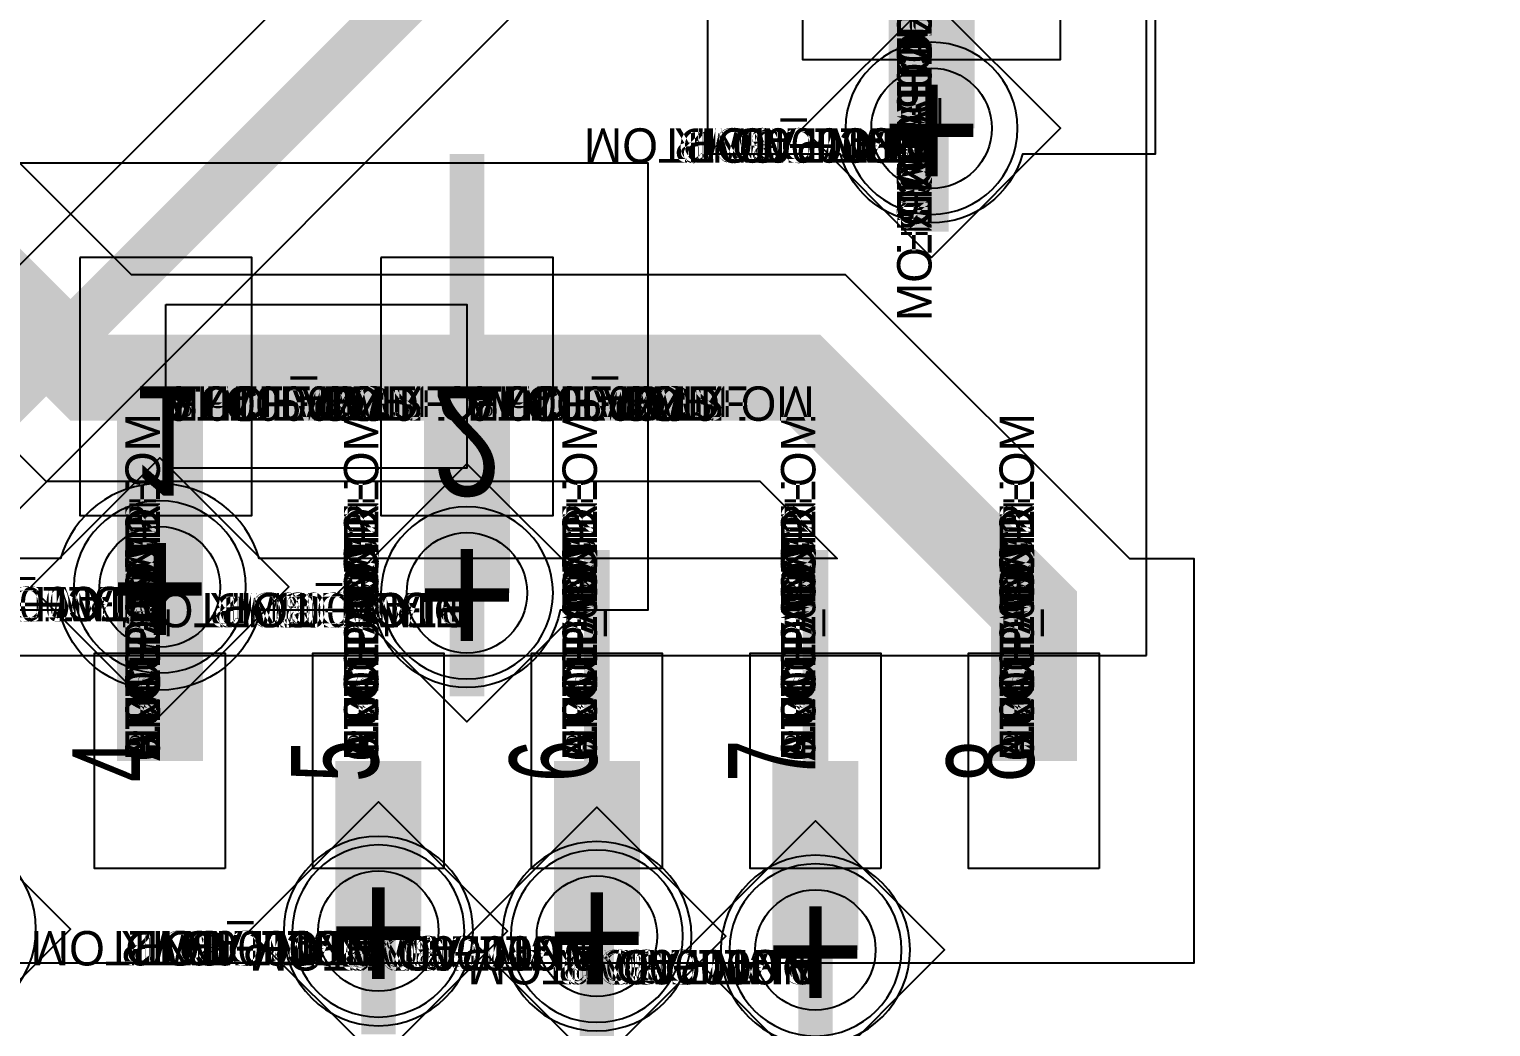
# Model space of a CAD drawing. Extents: x 0 to 323, y 0 to 320.
# Drawn here: x 85.67 to 94.16, y 160.38 to 166.18 of the extents above; entities that cross this region are included whole.
import ezdxf
from ezdxf.enums import TextEntityAlignment as Align

# ---------------------------------------------------------------- set-up
doc = ezdxf.new("R2010")
doc.units = 0
doc.header["$MEASUREMENT"] = 0
doc.layers.get('0').update_dxf_attribs({"linetype": 'CONTINUOUS'})
for name, color, linetype in [('CDN_FIGURES', 7, 'CONTINUOUS'), ('ETCH_BOTTOM', 7, 'CONTINUOUS'), ('ETCH_GND', 3, 'CONTINUOUS'), ('ETCH_INT1', 4, 'CONTINUOUS'), ('ETCH_INT2', 5, 'CONTINUOUS'), ('ETCH_PWR', 6, 'CONTINUOUS'), ('ETCH_TOP', 2, 'CONTINUOUS'), ('MANUFACTURING_NCLEGEND-1-6', 8, 'CONTINUOUS'), ('PACKAGE_GEOMETRY_ASSEMBLY_TOP', 11, 'CONTINUOUS'), ('PACKAGE_GEOMETRY_PIN_NUMBER', 9, 'CONTINUOUS')]:
    doc.layers.add(name, color=color, linetype=linetype)

# ---------------------------------------------------------------- blocks, each defined once
blk = doc.blocks.new('PAD_INFO')
for tag in ['SHAPE_TYPE', 'PAD_HEIGHT', 'PAD_LAYER', 'PAD_TYPE', 'PAD_WIDTH']:
    blk.add_attdef(tag, (0, 0), '', height=0.2)
at = {"flags": 2}
blk.add_attdef('CDN_TYPE', (0, 0), '', height=0.2, dxfattribs=at)
blk = doc.blocks.new('DRILL_INFO')
at = {"flags": 2}
blk.add_attdef('CDN_TYPE', (0, 0), '', height=0.2, dxfattribs=at)
for tag in ['FSHAPE', 'FCHAR', 'DRILL_HEIGHT', 'DIAMETER', 'PLATED', 'DRILL_WIDTH']:
    blk.add_attdef(tag, (0, 0), '', height=0.2)
blk = doc.blocks.new('VIA0700X0300')
at = {"layer": 'ETCH_BOTTOM'}
blk.add_circle((0, 0), 0.35, dxfattribs=at)
at = {"layer": 'ETCH_GND'}
blk.add_circle((0, 0), 0.35, dxfattribs=at)
at = {"layer": 'ETCH_INT1'}
blk.add_circle((0, 0), 0.35, dxfattribs=at)
at = {"layer": 'ETCH_INT2'}
blk.add_circle((0, 0), 0.35, dxfattribs=at)
at = {"layer": 'ETCH_PWR'}
blk.add_circle((0, 0), 0.35, dxfattribs=at)
at = {"layer": 'ETCH_TOP'}
blk.add_circle((0, 0), 0.35, dxfattribs=at)
ref = blk.add_blockref('PAD_INFO', (0, 0))
ref.add_attrib('PAD_LAYER', 'ETCH_TOP', (0, 0), dxfattribs={"height": 0.2})
ref.add_attrib('SHAPE_TYPE', 'NULL', (0, 0), dxfattribs={"height": 0.2})
ref.add_attrib('PAD_TYPE', 'ANTIPAD', (0, 0), dxfattribs={"height": 0.2})
ref.add_attrib('PAD_WIDTH', '0.000000', (0, 0), dxfattribs={"height": 0.2})
ref.add_attrib('PAD_HEIGHT', '0.000000', (0, 0), dxfattribs={"height": 0.2})
ref = blk.add_blockref('PAD_INFO', (0, 0))
ref.add_attrib('PAD_LAYER', 'ETCH_GND', (0, 0), dxfattribs={"height": 0.2})
ref.add_attrib('SHAPE_TYPE', 'NULL', (0, 0), dxfattribs={"height": 0.2})
ref.add_attrib('PAD_TYPE', 'ANTIPAD', (0, 0), dxfattribs={"height": 0.2})
ref.add_attrib('PAD_WIDTH', '0.000000', (0, 0), dxfattribs={"height": 0.2})
ref.add_attrib('PAD_HEIGHT', '0.000000', (0, 0), dxfattribs={"height": 0.2})
ref = blk.add_blockref('PAD_INFO', (0, 0))
ref.add_attrib('PAD_LAYER', 'ETCH_INT1', (0, 0), dxfattribs={"height": 0.2})
ref.add_attrib('SHAPE_TYPE', 'NULL', (0, 0), dxfattribs={"height": 0.2})
ref.add_attrib('PAD_TYPE', 'ANTIPAD', (0, 0), dxfattribs={"height": 0.2})
ref.add_attrib('PAD_WIDTH', '0.000000', (0, 0), dxfattribs={"height": 0.2})
ref.add_attrib('PAD_HEIGHT', '0.000000', (0, 0), dxfattribs={"height": 0.2})
ref = blk.add_blockref('PAD_INFO', (0, 0))
ref.add_attrib('PAD_LAYER', 'ETCH_INT2', (0, 0), dxfattribs={"height": 0.2})
ref.add_attrib('SHAPE_TYPE', 'NULL', (0, 0), dxfattribs={"height": 0.2})
ref.add_attrib('PAD_TYPE', 'ANTIPAD', (0, 0), dxfattribs={"height": 0.2})
ref.add_attrib('PAD_WIDTH', '0.000000', (0, 0), dxfattribs={"height": 0.2})
ref.add_attrib('PAD_HEIGHT', '0.000000', (0, 0), dxfattribs={"height": 0.2})
ref = blk.add_blockref('PAD_INFO', (0, 0))
ref.add_attrib('PAD_LAYER', 'ETCH_PWR', (0, 0), dxfattribs={"height": 0.2})
ref.add_attrib('SHAPE_TYPE', 'NULL', (0, 0), dxfattribs={"height": 0.2})
ref.add_attrib('PAD_TYPE', 'ANTIPAD', (0, 0), dxfattribs={"height": 0.2})
ref.add_attrib('PAD_WIDTH', '0.000000', (0, 0), dxfattribs={"height": 0.2})
ref.add_attrib('PAD_HEIGHT', '0.000000', (0, 0), dxfattribs={"height": 0.2})
ref = blk.add_blockref('PAD_INFO', (0, 0))
ref.add_attrib('PAD_LAYER', 'ETCH_BOTTOM', (0, 0), dxfattribs={"height": 0.2})
ref.add_attrib('SHAPE_TYPE', 'NULL', (0, 0), dxfattribs={"height": 0.2})
ref.add_attrib('PAD_TYPE', 'ANTIPAD', (0, 0), dxfattribs={"height": 0.2})
ref.add_attrib('PAD_WIDTH', '0.000000', (0, 0), dxfattribs={"height": 0.2})
ref.add_attrib('PAD_HEIGHT', '0.000000', (0, 0), dxfattribs={"height": 0.2})
ref = blk.add_blockref('PAD_INFO', (0, 0))
ref.add_attrib('PAD_LAYER', 'ETCH_TOP', (0, 0), dxfattribs={"height": 0.2})
ref.add_attrib('SHAPE_TYPE', 'NULL', (0, 0), dxfattribs={"height": 0.2})
ref.add_attrib('PAD_TYPE', 'THERMAL', (0, 0), dxfattribs={"height": 0.2})
ref.add_attrib('PAD_WIDTH', '0.000000', (0, 0), dxfattribs={"height": 0.2})
ref.add_attrib('PAD_HEIGHT', '0.000000', (0, 0), dxfattribs={"height": 0.2})
ref = blk.add_blockref('PAD_INFO', (0, 0))
ref.add_attrib('PAD_LAYER', 'ETCH_GND', (0, 0), dxfattribs={"height": 0.2})
ref.add_attrib('SHAPE_TYPE', 'NULL', (0, 0), dxfattribs={"height": 0.2})
ref.add_attrib('PAD_TYPE', 'THERMAL', (0, 0), dxfattribs={"height": 0.2})
ref.add_attrib('PAD_WIDTH', '0.000000', (0, 0), dxfattribs={"height": 0.2})
ref.add_attrib('PAD_HEIGHT', '0.000000', (0, 0), dxfattribs={"height": 0.2})
ref = blk.add_blockref('PAD_INFO', (0, 0))
ref.add_attrib('PAD_LAYER', 'ETCH_INT1', (0, 0), dxfattribs={"height": 0.2})
ref.add_attrib('SHAPE_TYPE', 'NULL', (0, 0), dxfattribs={"height": 0.2})
ref.add_attrib('PAD_TYPE', 'THERMAL', (0, 0), dxfattribs={"height": 0.2})
ref.add_attrib('PAD_WIDTH', '0.000000', (0, 0), dxfattribs={"height": 0.2})
ref.add_attrib('PAD_HEIGHT', '0.000000', (0, 0), dxfattribs={"height": 0.2})
ref = blk.add_blockref('PAD_INFO', (0, 0))
ref.add_attrib('PAD_LAYER', 'ETCH_INT2', (0, 0), dxfattribs={"height": 0.2})
ref.add_attrib('SHAPE_TYPE', 'NULL', (0, 0), dxfattribs={"height": 0.2})
ref.add_attrib('PAD_TYPE', 'THERMAL', (0, 0), dxfattribs={"height": 0.2})
ref.add_attrib('PAD_WIDTH', '0.000000', (0, 0), dxfattribs={"height": 0.2})
ref.add_attrib('PAD_HEIGHT', '0.000000', (0, 0), dxfattribs={"height": 0.2})
ref = blk.add_blockref('PAD_INFO', (0, 0))
ref.add_attrib('PAD_LAYER', 'ETCH_PWR', (0, 0), dxfattribs={"height": 0.2})
ref.add_attrib('SHAPE_TYPE', 'NULL', (0, 0), dxfattribs={"height": 0.2})
ref.add_attrib('PAD_TYPE', 'THERMAL', (0, 0), dxfattribs={"height": 0.2})
ref.add_attrib('PAD_WIDTH', '0.000000', (0, 0), dxfattribs={"height": 0.2})
ref.add_attrib('PAD_HEIGHT', '0.000000', (0, 0), dxfattribs={"height": 0.2})
ref = blk.add_blockref('PAD_INFO', (0, 0))
ref.add_attrib('PAD_LAYER', 'ETCH_BOTTOM', (0, 0), dxfattribs={"height": 0.2})
ref.add_attrib('SHAPE_TYPE', 'NULL', (0, 0), dxfattribs={"height": 0.2})
ref.add_attrib('PAD_TYPE', 'THERMAL', (0, 0), dxfattribs={"height": 0.2})
ref.add_attrib('PAD_WIDTH', '0.000000', (0, 0), dxfattribs={"height": 0.2})
ref.add_attrib('PAD_HEIGHT', '0.000000', (0, 0), dxfattribs={"height": 0.2})
ref = blk.add_blockref('PAD_INFO', (0, 0))
ref.add_attrib('PAD_LAYER', 'ETCH_TOP', (0, 0), dxfattribs={"height": 0.2})
ref.add_attrib('SHAPE_TYPE', 'CIRCLE', (0, 0), dxfattribs={"height": 0.2})
ref.add_attrib('PAD_TYPE', 'REGULAR', (0, 0), dxfattribs={"height": 0.2})
ref.add_attrib('PAD_WIDTH', '0.700000', (0, 0), dxfattribs={"height": 0.2})
ref.add_attrib('PAD_HEIGHT', '0.700000', (0, 0), dxfattribs={"height": 0.2})
ref = blk.add_blockref('PAD_INFO', (0, 0))
ref.add_attrib('PAD_LAYER', 'ETCH_GND', (0, 0), dxfattribs={"height": 0.2})
ref.add_attrib('SHAPE_TYPE', 'CIRCLE', (0, 0), dxfattribs={"height": 0.2})
ref.add_attrib('PAD_TYPE', 'REGULAR', (0, 0), dxfattribs={"height": 0.2})
ref.add_attrib('PAD_WIDTH', '0.700000', (0, 0), dxfattribs={"height": 0.2})
ref.add_attrib('PAD_HEIGHT', '0.700000', (0, 0), dxfattribs={"height": 0.2})
ref = blk.add_blockref('PAD_INFO', (0, 0))
ref.add_attrib('PAD_LAYER', 'ETCH_INT1', (0, 0), dxfattribs={"height": 0.2})
ref.add_attrib('SHAPE_TYPE', 'CIRCLE', (0, 0), dxfattribs={"height": 0.2})
ref.add_attrib('PAD_TYPE', 'REGULAR', (0, 0), dxfattribs={"height": 0.2})
ref.add_attrib('PAD_WIDTH', '0.700000', (0, 0), dxfattribs={"height": 0.2})
ref.add_attrib('PAD_HEIGHT', '0.700000', (0, 0), dxfattribs={"height": 0.2})
ref = blk.add_blockref('PAD_INFO', (0, 0))
ref.add_attrib('PAD_LAYER', 'ETCH_INT2', (0, 0), dxfattribs={"height": 0.2})
ref.add_attrib('SHAPE_TYPE', 'CIRCLE', (0, 0), dxfattribs={"height": 0.2})
ref.add_attrib('PAD_TYPE', 'REGULAR', (0, 0), dxfattribs={"height": 0.2})
ref.add_attrib('PAD_WIDTH', '0.700000', (0, 0), dxfattribs={"height": 0.2})
ref.add_attrib('PAD_HEIGHT', '0.700000', (0, 0), dxfattribs={"height": 0.2})
ref = blk.add_blockref('PAD_INFO', (0, 0))
ref.add_attrib('PAD_LAYER', 'ETCH_PWR', (0, 0), dxfattribs={"height": 0.2})
ref.add_attrib('SHAPE_TYPE', 'CIRCLE', (0, 0), dxfattribs={"height": 0.2})
ref.add_attrib('PAD_TYPE', 'REGULAR', (0, 0), dxfattribs={"height": 0.2})
ref.add_attrib('PAD_WIDTH', '0.700000', (0, 0), dxfattribs={"height": 0.2})
ref.add_attrib('PAD_HEIGHT', '0.700000', (0, 0), dxfattribs={"height": 0.2})
ref = blk.add_blockref('PAD_INFO', (0, 0))
ref.add_attrib('PAD_LAYER', 'ETCH_BOTTOM', (0, 0), dxfattribs={"height": 0.2})
ref.add_attrib('SHAPE_TYPE', 'CIRCLE', (0, 0), dxfattribs={"height": 0.2})
ref.add_attrib('PAD_TYPE', 'REGULAR', (0, 0), dxfattribs={"height": 0.2})
ref.add_attrib('PAD_WIDTH', '0.700000', (0, 0), dxfattribs={"height": 0.2})
ref.add_attrib('PAD_HEIGHT', '0.700000', (0, 0), dxfattribs={"height": 0.2})
ref = blk.add_blockref('DRILL_INFO', (0, 0))
ref.add_attrib('DIAMETER', '0.300000', (0, 0), dxfattribs={"height": 0.2})
ref.add_attrib('PLATED', 'PLATED', (0, 0), dxfattribs={"height": 0.2})
ref.add_attrib('FSHAPE', 'DIAMOND', (0, 0), dxfattribs={"height": 0.2})
ref.add_attrib('FCHAR', '+', (0, 0), dxfattribs={"height": 0.2})
ref.add_attrib('DRILL_WIDTH', '1.500000', (0, 0), dxfattribs={"height": 0.2})
ref.add_attrib('DRILL_HEIGHT', '1.500000', (0, 0), dxfattribs={"height": 0.2})
for tag in ['CDN_TYPE', 'PIN']:
    blk.add_attdef(tag, (0, 0), '', height=0.2)
at = {"flags": 2}
for tag in ['PSTKNAME', 'BBV']:
    blk.add_attdef(tag, (0, 0), '', height=0.2, dxfattribs=at)
blk = doc.blocks.new('FIGURE_DIAMOND')
at = {"layer": 'CDN_FIGURES'}
blk.add_lwpolyline([(-0.5, 0), (0, 0.5), (0.5, 0), (0, -0.5)], close=True, dxfattribs=at)
blk = doc.blocks.new('RC1000X1500TS')
at = {"layer": 'ETCH_TOP'}
blk.add_lwpolyline([(-0.5, -0.75), (-0.5, 0.75), (0.5, 0.75), (0.5, -0.75)], close=True, dxfattribs=at)
ref = blk.add_blockref('PAD_INFO', (0, 0))
ref.add_attrib('PAD_LAYER', 'ETCH_TOP', (0, 0), dxfattribs={"height": 0.2})
ref.add_attrib('SHAPE_TYPE', 'NULL', (0, 0), dxfattribs={"height": 0.2})
ref.add_attrib('PAD_TYPE', 'ANTIPAD', (0, 0), dxfattribs={"height": 0.2})
ref.add_attrib('PAD_WIDTH', '0.000000', (0, 0), dxfattribs={"height": 0.2})
ref.add_attrib('PAD_HEIGHT', '0.000000', (0, 0), dxfattribs={"height": 0.2})
ref = blk.add_blockref('PAD_INFO', (0, 0))
ref.add_attrib('PAD_LAYER', 'ETCH_GND', (0, 0), dxfattribs={"height": 0.2})
ref.add_attrib('SHAPE_TYPE', 'NULL', (0, 0), dxfattribs={"height": 0.2})
ref.add_attrib('PAD_TYPE', 'ANTIPAD', (0, 0), dxfattribs={"height": 0.2})
ref.add_attrib('PAD_WIDTH', '0.000000', (0, 0), dxfattribs={"height": 0.2})
ref.add_attrib('PAD_HEIGHT', '0.000000', (0, 0), dxfattribs={"height": 0.2})
ref = blk.add_blockref('PAD_INFO', (0, 0))
ref.add_attrib('PAD_LAYER', 'ETCH_INT1', (0, 0), dxfattribs={"height": 0.2})
ref.add_attrib('SHAPE_TYPE', 'NULL', (0, 0), dxfattribs={"height": 0.2})
ref.add_attrib('PAD_TYPE', 'ANTIPAD', (0, 0), dxfattribs={"height": 0.2})
ref.add_attrib('PAD_WIDTH', '0.000000', (0, 0), dxfattribs={"height": 0.2})
ref.add_attrib('PAD_HEIGHT', '0.000000', (0, 0), dxfattribs={"height": 0.2})
ref = blk.add_blockref('PAD_INFO', (0, 0))
ref.add_attrib('PAD_LAYER', 'ETCH_INT2', (0, 0), dxfattribs={"height": 0.2})
ref.add_attrib('SHAPE_TYPE', 'NULL', (0, 0), dxfattribs={"height": 0.2})
ref.add_attrib('PAD_TYPE', 'ANTIPAD', (0, 0), dxfattribs={"height": 0.2})
ref.add_attrib('PAD_WIDTH', '0.000000', (0, 0), dxfattribs={"height": 0.2})
ref.add_attrib('PAD_HEIGHT', '0.000000', (0, 0), dxfattribs={"height": 0.2})
ref = blk.add_blockref('PAD_INFO', (0, 0))
ref.add_attrib('PAD_LAYER', 'ETCH_PWR', (0, 0), dxfattribs={"height": 0.2})
ref.add_attrib('SHAPE_TYPE', 'NULL', (0, 0), dxfattribs={"height": 0.2})
ref.add_attrib('PAD_TYPE', 'ANTIPAD', (0, 0), dxfattribs={"height": 0.2})
ref.add_attrib('PAD_WIDTH', '0.000000', (0, 0), dxfattribs={"height": 0.2})
ref.add_attrib('PAD_HEIGHT', '0.000000', (0, 0), dxfattribs={"height": 0.2})
ref = blk.add_blockref('PAD_INFO', (0, 0))
ref.add_attrib('PAD_LAYER', 'ETCH_BOTTOM', (0, 0), dxfattribs={"height": 0.2})
ref.add_attrib('SHAPE_TYPE', 'NULL', (0, 0), dxfattribs={"height": 0.2})
ref.add_attrib('PAD_TYPE', 'ANTIPAD', (0, 0), dxfattribs={"height": 0.2})
ref.add_attrib('PAD_WIDTH', '0.000000', (0, 0), dxfattribs={"height": 0.2})
ref.add_attrib('PAD_HEIGHT', '0.000000', (0, 0), dxfattribs={"height": 0.2})
ref = blk.add_blockref('PAD_INFO', (0, 0))
ref.add_attrib('PAD_LAYER', 'ETCH_TOP', (0, 0), dxfattribs={"height": 0.2})
ref.add_attrib('SHAPE_TYPE', 'NULL', (0, 0), dxfattribs={"height": 0.2})
ref.add_attrib('PAD_TYPE', 'THERMAL', (0, 0), dxfattribs={"height": 0.2})
ref.add_attrib('PAD_WIDTH', '0.000000', (0, 0), dxfattribs={"height": 0.2})
ref.add_attrib('PAD_HEIGHT', '0.000000', (0, 0), dxfattribs={"height": 0.2})
ref = blk.add_blockref('PAD_INFO', (0, 0))
ref.add_attrib('PAD_LAYER', 'ETCH_GND', (0, 0), dxfattribs={"height": 0.2})
ref.add_attrib('SHAPE_TYPE', 'NULL', (0, 0), dxfattribs={"height": 0.2})
ref.add_attrib('PAD_TYPE', 'THERMAL', (0, 0), dxfattribs={"height": 0.2})
ref.add_attrib('PAD_WIDTH', '0.000000', (0, 0), dxfattribs={"height": 0.2})
ref.add_attrib('PAD_HEIGHT', '0.000000', (0, 0), dxfattribs={"height": 0.2})
ref = blk.add_blockref('PAD_INFO', (0, 0))
ref.add_attrib('PAD_LAYER', 'ETCH_INT1', (0, 0), dxfattribs={"height": 0.2})
ref.add_attrib('SHAPE_TYPE', 'NULL', (0, 0), dxfattribs={"height": 0.2})
ref.add_attrib('PAD_TYPE', 'THERMAL', (0, 0), dxfattribs={"height": 0.2})
ref.add_attrib('PAD_WIDTH', '0.000000', (0, 0), dxfattribs={"height": 0.2})
ref.add_attrib('PAD_HEIGHT', '0.000000', (0, 0), dxfattribs={"height": 0.2})
ref = blk.add_blockref('PAD_INFO', (0, 0))
ref.add_attrib('PAD_LAYER', 'ETCH_INT2', (0, 0), dxfattribs={"height": 0.2})
ref.add_attrib('SHAPE_TYPE', 'NULL', (0, 0), dxfattribs={"height": 0.2})
ref.add_attrib('PAD_TYPE', 'THERMAL', (0, 0), dxfattribs={"height": 0.2})
ref.add_attrib('PAD_WIDTH', '0.000000', (0, 0), dxfattribs={"height": 0.2})
ref.add_attrib('PAD_HEIGHT', '0.000000', (0, 0), dxfattribs={"height": 0.2})
ref = blk.add_blockref('PAD_INFO', (0, 0))
ref.add_attrib('PAD_LAYER', 'ETCH_PWR', (0, 0), dxfattribs={"height": 0.2})
ref.add_attrib('SHAPE_TYPE', 'NULL', (0, 0), dxfattribs={"height": 0.2})
ref.add_attrib('PAD_TYPE', 'THERMAL', (0, 0), dxfattribs={"height": 0.2})
ref.add_attrib('PAD_WIDTH', '0.000000', (0, 0), dxfattribs={"height": 0.2})
ref.add_attrib('PAD_HEIGHT', '0.000000', (0, 0), dxfattribs={"height": 0.2})
ref = blk.add_blockref('PAD_INFO', (0, 0))
ref.add_attrib('PAD_LAYER', 'ETCH_BOTTOM', (0, 0), dxfattribs={"height": 0.2})
ref.add_attrib('SHAPE_TYPE', 'NULL', (0, 0), dxfattribs={"height": 0.2})
ref.add_attrib('PAD_TYPE', 'THERMAL', (0, 0), dxfattribs={"height": 0.2})
ref.add_attrib('PAD_WIDTH', '0.000000', (0, 0), dxfattribs={"height": 0.2})
ref.add_attrib('PAD_HEIGHT', '0.000000', (0, 0), dxfattribs={"height": 0.2})
ref = blk.add_blockref('PAD_INFO', (0, 0))
ref.add_attrib('PAD_LAYER', 'ETCH_GND', (0, 0), dxfattribs={"height": 0.2})
ref.add_attrib('SHAPE_TYPE', 'NULL', (0, 0), dxfattribs={"height": 0.2})
ref.add_attrib('PAD_TYPE', 'REGULAR', (0, 0), dxfattribs={"height": 0.2})
ref.add_attrib('PAD_WIDTH', '0.000000', (0, 0), dxfattribs={"height": 0.2})
ref.add_attrib('PAD_HEIGHT', '0.000000', (0, 0), dxfattribs={"height": 0.2})
ref = blk.add_blockref('PAD_INFO', (0, 0))
ref.add_attrib('PAD_LAYER', 'ETCH_INT1', (0, 0), dxfattribs={"height": 0.2})
ref.add_attrib('SHAPE_TYPE', 'NULL', (0, 0), dxfattribs={"height": 0.2})
ref.add_attrib('PAD_TYPE', 'REGULAR', (0, 0), dxfattribs={"height": 0.2})
ref.add_attrib('PAD_WIDTH', '0.000000', (0, 0), dxfattribs={"height": 0.2})
ref.add_attrib('PAD_HEIGHT', '0.000000', (0, 0), dxfattribs={"height": 0.2})
ref = blk.add_blockref('PAD_INFO', (0, 0))
ref.add_attrib('PAD_LAYER', 'ETCH_INT2', (0, 0), dxfattribs={"height": 0.2})
ref.add_attrib('SHAPE_TYPE', 'NULL', (0, 0), dxfattribs={"height": 0.2})
ref.add_attrib('PAD_TYPE', 'REGULAR', (0, 0), dxfattribs={"height": 0.2})
ref.add_attrib('PAD_WIDTH', '0.000000', (0, 0), dxfattribs={"height": 0.2})
ref.add_attrib('PAD_HEIGHT', '0.000000', (0, 0), dxfattribs={"height": 0.2})
ref = blk.add_blockref('PAD_INFO', (0, 0))
ref.add_attrib('PAD_LAYER', 'ETCH_PWR', (0, 0), dxfattribs={"height": 0.2})
ref.add_attrib('SHAPE_TYPE', 'NULL', (0, 0), dxfattribs={"height": 0.2})
ref.add_attrib('PAD_TYPE', 'REGULAR', (0, 0), dxfattribs={"height": 0.2})
ref.add_attrib('PAD_WIDTH', '0.000000', (0, 0), dxfattribs={"height": 0.2})
ref.add_attrib('PAD_HEIGHT', '0.000000', (0, 0), dxfattribs={"height": 0.2})
ref = blk.add_blockref('PAD_INFO', (0, 0))
ref.add_attrib('PAD_LAYER', 'ETCH_BOTTOM', (0, 0), dxfattribs={"height": 0.2})
ref.add_attrib('SHAPE_TYPE', 'NULL', (0, 0), dxfattribs={"height": 0.2})
ref.add_attrib('PAD_TYPE', 'REGULAR', (0, 0), dxfattribs={"height": 0.2})
ref.add_attrib('PAD_WIDTH', '0.000000', (0, 0), dxfattribs={"height": 0.2})
ref.add_attrib('PAD_HEIGHT', '0.000000', (0, 0), dxfattribs={"height": 0.2})
ref = blk.add_blockref('DRILL_INFO', (0, 0))
ref.add_attrib('DIAMETER', '0.000000', (0, 0), dxfattribs={"height": 0.2})
ref.add_attrib('PLATED', 'PLATED', (0, 0), dxfattribs={"height": 0.2})
ref.add_attrib('FSHAPE', 'NULL', (0, 0), dxfattribs={"height": 0.2})
ref.add_attrib('DRILL_WIDTH', '0.000000', (0, 0), dxfattribs={"height": 0.2})
ref.add_attrib('DRILL_HEIGHT', '0.000000', (0, 0), dxfattribs={"height": 0.2})
ref = blk.add_blockref('PAD_INFO', (0, 0))
ref.add_attrib('PAD_LAYER', 'ETCH_TOP', (0, 0), dxfattribs={"height": 0.2})
ref.add_attrib('SHAPE_TYPE', 'RECTANGLE', (0, 0), dxfattribs={"height": 0.2})
ref.add_attrib('PAD_TYPE', 'REGULAR', (0, 0), dxfattribs={"height": 0.2})
ref.add_attrib('PAD_WIDTH', '1.000000', (0, 0), dxfattribs={"height": 0.2})
ref.add_attrib('PAD_HEIGHT', '1.500000', (0, 0), dxfattribs={"height": 0.2})
for tag in ['CDN_TYPE', 'PIN']:
    blk.add_attdef(tag, (0, 0), '', height=0.2)
at = {"flags": 2}
for tag in ['PSTKNAME', 'BBV']:
    blk.add_attdef(tag, (0, 0), '', height=0.2, dxfattribs=at)
blk = doc.blocks.new('F56')
at = {"layer": 'PACKAGE_GEOMETRY_ASSEMBLY_TOP'}
blk.add_lwpolyline([(0, -0.475), (1.75, -0.475), (1.75, 0.475), (0, 0.475)], close=True, dxfattribs=at)
at = {"layer": 'ETCH_TOP'}
ref = blk.add_blockref('RC1000X1500TS', (0, 0), dxfattribs=at)
ref.add_attrib('CDN_TYPE', 'PIN', (0, 0), dxfattribs={"height": 0.2})
ref.add_attrib('PIN', '1', (0, 0), dxfattribs={"height": 0.2})
ref = blk.add_blockref('RC1000X1500TS', (1.75, 0), dxfattribs=at)
ref.add_attrib('CDN_TYPE', 'PIN', (0, 0), dxfattribs={"height": 0.2})
ref.add_attrib('PIN', '2', (0, 0), dxfattribs={"height": 0.2})
at = {"flags": 2}
for tag in ['SYMBOL_TYPE', 'CDN_TYPE', 'REFDES']:
    blk.add_attdef(tag, (0, 0), '', height=0.2, dxfattribs=at)
blk = doc.blocks.new('RC1250X0760TS')
at = {"layer": 'ETCH_TOP'}
blk.add_lwpolyline([(-0.625, -0.38), (-0.625, 0.38), (0.625, 0.38), (0.625, -0.38)], close=True, dxfattribs=at)
ref = blk.add_blockref('PAD_INFO', (0, 0))
ref.add_attrib('PAD_LAYER', 'ETCH_TOP', (0, 0), dxfattribs={"height": 0.2})
ref.add_attrib('SHAPE_TYPE', 'NULL', (0, 0), dxfattribs={"height": 0.2})
ref.add_attrib('PAD_TYPE', 'ANTIPAD', (0, 0), dxfattribs={"height": 0.2})
ref.add_attrib('PAD_WIDTH', '0.000000', (0, 0), dxfattribs={"height": 0.2})
ref.add_attrib('PAD_HEIGHT', '0.000000', (0, 0), dxfattribs={"height": 0.2})
ref = blk.add_blockref('PAD_INFO', (0, 0))
ref.add_attrib('PAD_LAYER', 'ETCH_GND', (0, 0), dxfattribs={"height": 0.2})
ref.add_attrib('SHAPE_TYPE', 'NULL', (0, 0), dxfattribs={"height": 0.2})
ref.add_attrib('PAD_TYPE', 'ANTIPAD', (0, 0), dxfattribs={"height": 0.2})
ref.add_attrib('PAD_WIDTH', '0.000000', (0, 0), dxfattribs={"height": 0.2})
ref.add_attrib('PAD_HEIGHT', '0.000000', (0, 0), dxfattribs={"height": 0.2})
ref = blk.add_blockref('PAD_INFO', (0, 0))
ref.add_attrib('PAD_LAYER', 'ETCH_INT1', (0, 0), dxfattribs={"height": 0.2})
ref.add_attrib('SHAPE_TYPE', 'NULL', (0, 0), dxfattribs={"height": 0.2})
ref.add_attrib('PAD_TYPE', 'ANTIPAD', (0, 0), dxfattribs={"height": 0.2})
ref.add_attrib('PAD_WIDTH', '0.000000', (0, 0), dxfattribs={"height": 0.2})
ref.add_attrib('PAD_HEIGHT', '0.000000', (0, 0), dxfattribs={"height": 0.2})
ref = blk.add_blockref('PAD_INFO', (0, 0))
ref.add_attrib('PAD_LAYER', 'ETCH_INT2', (0, 0), dxfattribs={"height": 0.2})
ref.add_attrib('SHAPE_TYPE', 'NULL', (0, 0), dxfattribs={"height": 0.2})
ref.add_attrib('PAD_TYPE', 'ANTIPAD', (0, 0), dxfattribs={"height": 0.2})
ref.add_attrib('PAD_WIDTH', '0.000000', (0, 0), dxfattribs={"height": 0.2})
ref.add_attrib('PAD_HEIGHT', '0.000000', (0, 0), dxfattribs={"height": 0.2})
ref = blk.add_blockref('PAD_INFO', (0, 0))
ref.add_attrib('PAD_LAYER', 'ETCH_PWR', (0, 0), dxfattribs={"height": 0.2})
ref.add_attrib('SHAPE_TYPE', 'NULL', (0, 0), dxfattribs={"height": 0.2})
ref.add_attrib('PAD_TYPE', 'ANTIPAD', (0, 0), dxfattribs={"height": 0.2})
ref.add_attrib('PAD_WIDTH', '0.000000', (0, 0), dxfattribs={"height": 0.2})
ref.add_attrib('PAD_HEIGHT', '0.000000', (0, 0), dxfattribs={"height": 0.2})
ref = blk.add_blockref('PAD_INFO', (0, 0))
ref.add_attrib('PAD_LAYER', 'ETCH_BOTTOM', (0, 0), dxfattribs={"height": 0.2})
ref.add_attrib('SHAPE_TYPE', 'NULL', (0, 0), dxfattribs={"height": 0.2})
ref.add_attrib('PAD_TYPE', 'ANTIPAD', (0, 0), dxfattribs={"height": 0.2})
ref.add_attrib('PAD_WIDTH', '0.000000', (0, 0), dxfattribs={"height": 0.2})
ref.add_attrib('PAD_HEIGHT', '0.000000', (0, 0), dxfattribs={"height": 0.2})
ref = blk.add_blockref('PAD_INFO', (0, 0))
ref.add_attrib('PAD_LAYER', 'ETCH_TOP', (0, 0), dxfattribs={"height": 0.2})
ref.add_attrib('SHAPE_TYPE', 'NULL', (0, 0), dxfattribs={"height": 0.2})
ref.add_attrib('PAD_TYPE', 'THERMAL', (0, 0), dxfattribs={"height": 0.2})
ref.add_attrib('PAD_WIDTH', '0.000000', (0, 0), dxfattribs={"height": 0.2})
ref.add_attrib('PAD_HEIGHT', '0.000000', (0, 0), dxfattribs={"height": 0.2})
ref = blk.add_blockref('PAD_INFO', (0, 0))
ref.add_attrib('PAD_LAYER', 'ETCH_GND', (0, 0), dxfattribs={"height": 0.2})
ref.add_attrib('SHAPE_TYPE', 'NULL', (0, 0), dxfattribs={"height": 0.2})
ref.add_attrib('PAD_TYPE', 'THERMAL', (0, 0), dxfattribs={"height": 0.2})
ref.add_attrib('PAD_WIDTH', '0.000000', (0, 0), dxfattribs={"height": 0.2})
ref.add_attrib('PAD_HEIGHT', '0.000000', (0, 0), dxfattribs={"height": 0.2})
ref = blk.add_blockref('PAD_INFO', (0, 0))
ref.add_attrib('PAD_LAYER', 'ETCH_INT1', (0, 0), dxfattribs={"height": 0.2})
ref.add_attrib('SHAPE_TYPE', 'NULL', (0, 0), dxfattribs={"height": 0.2})
ref.add_attrib('PAD_TYPE', 'THERMAL', (0, 0), dxfattribs={"height": 0.2})
ref.add_attrib('PAD_WIDTH', '0.000000', (0, 0), dxfattribs={"height": 0.2})
ref.add_attrib('PAD_HEIGHT', '0.000000', (0, 0), dxfattribs={"height": 0.2})
ref = blk.add_blockref('PAD_INFO', (0, 0))
ref.add_attrib('PAD_LAYER', 'ETCH_INT2', (0, 0), dxfattribs={"height": 0.2})
ref.add_attrib('SHAPE_TYPE', 'NULL', (0, 0), dxfattribs={"height": 0.2})
ref.add_attrib('PAD_TYPE', 'THERMAL', (0, 0), dxfattribs={"height": 0.2})
ref.add_attrib('PAD_WIDTH', '0.000000', (0, 0), dxfattribs={"height": 0.2})
ref.add_attrib('PAD_HEIGHT', '0.000000', (0, 0), dxfattribs={"height": 0.2})
ref = blk.add_blockref('PAD_INFO', (0, 0))
ref.add_attrib('PAD_LAYER', 'ETCH_PWR', (0, 0), dxfattribs={"height": 0.2})
ref.add_attrib('SHAPE_TYPE', 'NULL', (0, 0), dxfattribs={"height": 0.2})
ref.add_attrib('PAD_TYPE', 'THERMAL', (0, 0), dxfattribs={"height": 0.2})
ref.add_attrib('PAD_WIDTH', '0.000000', (0, 0), dxfattribs={"height": 0.2})
ref.add_attrib('PAD_HEIGHT', '0.000000', (0, 0), dxfattribs={"height": 0.2})
ref = blk.add_blockref('PAD_INFO', (0, 0))
ref.add_attrib('PAD_LAYER', 'ETCH_BOTTOM', (0, 0), dxfattribs={"height": 0.2})
ref.add_attrib('SHAPE_TYPE', 'NULL', (0, 0), dxfattribs={"height": 0.2})
ref.add_attrib('PAD_TYPE', 'THERMAL', (0, 0), dxfattribs={"height": 0.2})
ref.add_attrib('PAD_WIDTH', '0.000000', (0, 0), dxfattribs={"height": 0.2})
ref.add_attrib('PAD_HEIGHT', '0.000000', (0, 0), dxfattribs={"height": 0.2})
ref = blk.add_blockref('PAD_INFO', (0, 0))
ref.add_attrib('PAD_LAYER', 'ETCH_TOP', (0, 0), dxfattribs={"height": 0.2})
ref.add_attrib('SHAPE_TYPE', 'RECTANGLE', (0, 0), dxfattribs={"height": 0.2})
ref.add_attrib('PAD_TYPE', 'REGULAR', (0, 0), dxfattribs={"height": 0.2})
ref.add_attrib('PAD_WIDTH', '1.250000', (0, 0), dxfattribs={"height": 0.2})
ref.add_attrib('PAD_HEIGHT', '0.760000', (0, 0), dxfattribs={"height": 0.2})
ref = blk.add_blockref('PAD_INFO', (0, 0))
ref.add_attrib('PAD_LAYER', 'ETCH_GND', (0, 0), dxfattribs={"height": 0.2})
ref.add_attrib('SHAPE_TYPE', 'NULL', (0, 0), dxfattribs={"height": 0.2})
ref.add_attrib('PAD_TYPE', 'REGULAR', (0, 0), dxfattribs={"height": 0.2})
ref.add_attrib('PAD_WIDTH', '0.000000', (0, 0), dxfattribs={"height": 0.2})
ref.add_attrib('PAD_HEIGHT', '0.000000', (0, 0), dxfattribs={"height": 0.2})
ref = blk.add_blockref('PAD_INFO', (0, 0))
ref.add_attrib('PAD_LAYER', 'ETCH_INT1', (0, 0), dxfattribs={"height": 0.2})
ref.add_attrib('SHAPE_TYPE', 'NULL', (0, 0), dxfattribs={"height": 0.2})
ref.add_attrib('PAD_TYPE', 'REGULAR', (0, 0), dxfattribs={"height": 0.2})
ref.add_attrib('PAD_WIDTH', '0.000000', (0, 0), dxfattribs={"height": 0.2})
ref.add_attrib('PAD_HEIGHT', '0.000000', (0, 0), dxfattribs={"height": 0.2})
ref = blk.add_blockref('PAD_INFO', (0, 0))
ref.add_attrib('PAD_LAYER', 'ETCH_INT2', (0, 0), dxfattribs={"height": 0.2})
ref.add_attrib('SHAPE_TYPE', 'NULL', (0, 0), dxfattribs={"height": 0.2})
ref.add_attrib('PAD_TYPE', 'REGULAR', (0, 0), dxfattribs={"height": 0.2})
ref.add_attrib('PAD_WIDTH', '0.000000', (0, 0), dxfattribs={"height": 0.2})
ref.add_attrib('PAD_HEIGHT', '0.000000', (0, 0), dxfattribs={"height": 0.2})
ref = blk.add_blockref('PAD_INFO', (0, 0))
ref.add_attrib('PAD_LAYER', 'ETCH_PWR', (0, 0), dxfattribs={"height": 0.2})
ref.add_attrib('SHAPE_TYPE', 'NULL', (0, 0), dxfattribs={"height": 0.2})
ref.add_attrib('PAD_TYPE', 'REGULAR', (0, 0), dxfattribs={"height": 0.2})
ref.add_attrib('PAD_WIDTH', '0.000000', (0, 0), dxfattribs={"height": 0.2})
ref.add_attrib('PAD_HEIGHT', '0.000000', (0, 0), dxfattribs={"height": 0.2})
ref = blk.add_blockref('PAD_INFO', (0, 0))
ref.add_attrib('PAD_LAYER', 'ETCH_BOTTOM', (0, 0), dxfattribs={"height": 0.2})
ref.add_attrib('SHAPE_TYPE', 'NULL', (0, 0), dxfattribs={"height": 0.2})
ref.add_attrib('PAD_TYPE', 'REGULAR', (0, 0), dxfattribs={"height": 0.2})
ref.add_attrib('PAD_WIDTH', '0.000000', (0, 0), dxfattribs={"height": 0.2})
ref.add_attrib('PAD_HEIGHT', '0.000000', (0, 0), dxfattribs={"height": 0.2})
ref = blk.add_blockref('DRILL_INFO', (0, 0))
ref.add_attrib('DIAMETER', '0.000000', (0, 0), dxfattribs={"height": 0.2})
ref.add_attrib('PLATED', 'PLATED', (0, 0), dxfattribs={"height": 0.2})
ref.add_attrib('FSHAPE', 'NULL', (0, 0), dxfattribs={"height": 0.2})
ref.add_attrib('DRILL_WIDTH', '0.000000', (0, 0), dxfattribs={"height": 0.2})
ref.add_attrib('DRILL_HEIGHT', '0.000000', (0, 0), dxfattribs={"height": 0.2})
for tag in ['CDN_TYPE', 'PIN']:
    blk.add_attdef(tag, (0, 0), '', height=0.2)
at = {"flags": 2}
for tag in ['PSTKNAME', 'BBV']:
    blk.add_attdef(tag, (0, 0), '', height=0.2, dxfattribs=at)
blk = doc.blocks.new('SO-16W')
at = {"layer": 'PACKAGE_GEOMETRY_ASSEMBLY_TOP'}
blk.add_lwpolyline([(-4.113, -5.1), (4.113, -5.1), (4.113, 5.1), (-4.113, 5.1)], close=True, dxfattribs=at)
at = {"layer": 'ETCH_TOP'}
ref = blk.add_blockref('RC1250X0760TS', (-4.726, 4.445), dxfattribs=at)
ref.add_attrib('CDN_TYPE', 'PIN', (0, 0), dxfattribs={"height": 0.2})
ref.add_attrib('PIN', '1', (0, 0), dxfattribs={"height": 0.2})
ref = blk.add_blockref('RC1250X0760TS', (-4.726, 3.175), dxfattribs=at)
ref.add_attrib('CDN_TYPE', 'PIN', (0, 0), dxfattribs={"height": 0.2})
ref.add_attrib('PIN', '2', (0, 0), dxfattribs={"height": 0.2})
ref = blk.add_blockref('RC1250X0760TS', (-4.726, 1.905), dxfattribs=at)
ref.add_attrib('CDN_TYPE', 'PIN', (0, 0), dxfattribs={"height": 0.2})
ref.add_attrib('PIN', '3', (0, 0), dxfattribs={"height": 0.2})
ref = blk.add_blockref('RC1250X0760TS', (-4.726, 0.635), dxfattribs=at)
ref.add_attrib('CDN_TYPE', 'PIN', (0, 0), dxfattribs={"height": 0.2})
ref.add_attrib('PIN', '4', (0, 0), dxfattribs={"height": 0.2})
ref = blk.add_blockref('RC1250X0760TS', (-4.726, -4.445), dxfattribs=at)
ref.add_attrib('CDN_TYPE', 'PIN', (0, 0), dxfattribs={"height": 0.2})
ref.add_attrib('PIN', '8', (0, 0), dxfattribs={"height": 0.2})
ref = blk.add_blockref('RC1250X0760TS', (-4.726, -1.905), dxfattribs=at)
ref.add_attrib('CDN_TYPE', 'PIN', (0, 0), dxfattribs={"height": 0.2})
ref.add_attrib('PIN', '6', (0, 0), dxfattribs={"height": 0.2})
ref = blk.add_blockref('RC1250X0760TS', (-4.726, -3.175), dxfattribs=at)
ref.add_attrib('CDN_TYPE', 'PIN', (0, 0), dxfattribs={"height": 0.2})
ref.add_attrib('PIN', '7', (0, 0), dxfattribs={"height": 0.2})
ref = blk.add_blockref('RC1250X0760TS', (-4.726, -0.635), dxfattribs=at)
ref.add_attrib('CDN_TYPE', 'PIN', (0, 0), dxfattribs={"height": 0.2})
ref.add_attrib('PIN', '5', (0, 0), dxfattribs={"height": 0.2})
at = {"flags": 2}
for tag in ['SYMBOL_TYPE', 'CDN_TYPE', 'REFDES']:
    blk.add_attdef(tag, (0, 0), '', height=0.2, dxfattribs=at)

msp = doc.modelspace()

# ---------------------------------------------------------------- linework, layer by layer
at = {"layer": 'ETCH_BOTTOM'}
for points, format in [([(94.5627, 167.2054), (92.2127, 167.2054), (92.2127, 165.4554), (91.4418, 165.4554, -0.755811), (90.3834, 165.4554), (89.6125, 165.4554), (89.6125, 169.3056), (90.3716, 169.3056, -1.201564), (91.4536, 169.3056), (91.9625, 169.3056), (91.9625, 170.2569), (91.8883, 170.3312, -0.265447), (91.7315, 170.9054), (82.7197, 170.9054)], "xyb"), ([(90.9126, 166.5055, 0.5, 0.5, 0), (90.9126, 165.6055, 0.5, 0.5, 0)], "xyseb"), ([(90.9126, 165.0047, 0.2, 0.2, 0), (90.9126, 165.6055, 0.2, 0.2, 0)], "xyseb"), ([(88.2126, 164.1055, 0.2, 0.2, 0), (88.2126, 165.4563, 0.2, 0.2, 0)], "xyseb"), ([(86.4276, 162.9405, 0.5, 0.5, 0), (86.4276, 164.0705, 0.5, 0.5, 0), (86.4626, 164.1055, 0.5, 0.5, 0)], "xyseb"), ([(88.2126, 164.1055, 0.5, 0.5, 0), (88.2126, 162.9055, 0.5, 0.5, 0)], "xyseb"), ([(88.2126, 162.3047, 0.2, 0.2, 0), (88.2126, 162.9055, 0.2, 0.2, 0)], "xyseb"), ([(87.6976, 160.9405, 0.2, 0.2, 0), (87.6976, 161.5413, 0.2, 0.2, 0)], "xyseb"), ([(88.9676, 160.9105, 0.2, 0.2, 0), (88.9676, 161.5113, 0.2, 0.2, 0)], "xyseb"), ([(90.2376, 160.8305, 0.2, 0.2, 0), (90.2376, 161.4313, 0.2, 0.2, 0)], "xyseb"), ([(87.6976, 160.3397, 0.2, 0.2, 0), (87.6976, 160.9405, 0.2, 0.2, 0)], "xyseb"), ([(88.9676, 160.3097, 0.2, 0.2, 0), (88.9676, 160.9105, 0.2, 0.2, 0)], "xyseb"), ([(90.2376, 160.2297, 0.2, 0.2, 0), (90.2376, 160.8305, 0.2, 0.2, 0)], "xyseb")]:
    msp.add_lwpolyline(points, format=format, dxfattribs=at)
for points in [[(87.0123, 162.8054, -0.795288), (85.8429, 162.8054), (85.4125, 162.8054), (85.4125, 165.4056), (89.2627, 165.4056), (89.2627, 162.8054), (88.7535, 162.8054, -0.831918), (87.6717, 162.8054)], [(85.7077, 160.9505, 1), (84.6075, 160.9505, 1)], [(88.2477, 160.9405, 1), (87.1475, 160.9405, 1)], [(89.5177, 160.9105, 1), (88.4175, 160.9105, 1)], [(90.7877, 160.8305, 1), (89.6875, 160.8305, 1)]]:
    msp.add_lwpolyline(points, format="xyb", close=True, dxfattribs=at)
at = {"layer": 'ETCH_GND'}
msp.add_lwpolyline([(86.9277, 162.9405, 1), (85.9275, 162.9405, 1)], format="xyb", close=True, dxfattribs=at)
at = {"layer": 'ETCH_INT1'}
for points, format in [([(82.8605, 162.0606), (90.559, 169.7591, -1), (91.2662, 169.0519), (83.2747, 161.0604)], "xyb"), ([(90.9126, 169.4055, 0.3, 0.3, 0), (83.0676, 161.5605, 0.3, 0.3, 0), (82.3483, 161.5605, 0.3, 0.3, 0), (82.3183, 161.5305, 0.3, 0.3, 0), (82.2376, 161.5305, 0.3, 0.3, 0), (81.0776, 160.3705, 0.3, 0.3, 0), (72.9669, 160.3705, 0.3, 0.3, 0), (72.9569, 160.3805, 0.3, 0.3, 0), (72.4183, 160.3805, 0.3, 0.3, 0), (72.4083, 160.3705, 0.3, 0.3, 0), (65.3669, 160.3705, 0.3, 0.3, 0), (65.3369, 160.4005, 0.3, 0.3, 0), (64.7983, 160.4005, 0.3, 0.3, 0), (64.7683, 160.3705, 0.3, 0.3, 0), (64.5776, 160.3705, 0.3, 0.3, 0), (64.1626, 159.9555, 0.3, 0.3, 0), (41.5126, 159.9555, 0.3, 0.3, 0), (40.5626, 160.9055, 0.3, 0.3, 0), (27.2126, 160.9055, 0.3, 0.3, 0), (20.4526, 167.6655, 0.3, 0.3, 0), (16.0126, 167.6655, 0.3, 0.3, 0)], "xyseb")]:
    msp.add_lwpolyline(points, format=format, dxfattribs=at)
for points in [[(91.4127, 165.6055, 1), (90.4125, 165.6055, 1)], [(86.9277, 162.9405, 1), (85.9275, 162.9405, 1)], [(88.7127, 162.9055, 1), (87.7125, 162.9055, 1)], [(88.1977, 160.9405, 1), (87.1975, 160.9405, 1)], [(89.4677, 160.9105, 1), (88.4675, 160.9105, 1)], [(90.7377, 160.8305, 1), (89.7375, 160.8305, 1)]]:
    msp.add_lwpolyline(points, format="xyb", close=True, dxfattribs=at)
at = {"layer": 'ETCH_INT2'}
for points in [[(91.4127, 165.6055, 1), (90.4125, 165.6055, 1)], [(88.7127, 162.9055, 1), (87.7125, 162.9055, 1)], [(88.1977, 160.9405, 1), (87.1975, 160.9405, 1)], [(89.4677, 160.9105, 1), (88.4675, 160.9105, 1)], [(90.7377, 160.8305, 1), (89.7375, 160.8305, 1)]]:
    msp.add_lwpolyline(points, format="xyb", close=True, dxfattribs=at)
at = {"layer": 'ETCH_PWR'}
for points in [[(91.4127, 165.6055, 1), (90.4125, 165.6055, 1)], [(88.7127, 162.9055, 1), (87.7125, 162.9055, 1)], [(88.1977, 160.9405, 1), (87.1975, 160.9405, 1)], [(89.4677, 160.9105, 1), (88.4675, 160.9105, 1)], [(90.7377, 160.8305, 1), (89.7375, 160.8305, 1)]]:
    msp.add_lwpolyline(points, format="xyb", close=True, dxfattribs=at)
at = {"layer": 'ETCH_TOP'}
msp.add_lwpolyline([(84.4627, 163.1046), (84.4627, 163.3041), (80.1627, 167.6041), (80.1627, 171.1054), (80.8627, 171.1054), (80.8627, 171.7554), (80.9197, 171.7554), (81.5197, 172.3554), (81.6875, 172.3554), (81.6875, 171.1701), (81.3625, 170.8451), (81.3625, 167.9569), (85.764, 163.5554), (89.914, 163.5554), (90.3648, 163.1046), (87.0048, 163.1046, 0.755325), (85.8504, 163.1046)], format="xyb", close=True, dxfattribs=at)
for points in [[(82.6176, 171.2515, 0.5, 0.5, 0), (81.9626, 170.5965, 0.5, 0.5, 0), (81.9626, 168.2055, 0.5, 0.5, 0), (86.0126, 164.1555, 0.5, 0.5, 0), (90.1626, 164.1555, 0.5, 0.5, 0), (91.5076, 162.8105, 0.5, 0.5, 0), (91.5076, 161.9295, 0.5, 0.5, 0)], [(86.4276, 161.9295, 0.5, 0.5, 0), (86.4276, 162.9405, 0.5, 0.5, 0)], [(88.9676, 161.9295, 0.15, 0.15, 0), (88.9676, 163.1553, 0.15, 0.15, 0)], [(90.2376, 161.9295, 0.15, 0.15, 0), (90.2376, 163.1553, 0.15, 0.15, 0)], [(87.6976, 161.9295, 0.5, 0.5, 0), (87.6976, 160.9405, 0.5, 0.5, 0)], [(88.9676, 161.9295, 0.5, 0.5, 0), (88.9676, 160.9105, 0.5, 0.5, 0)], [(90.2376, 161.9295, 0.5, 0.5, 0), (90.2376, 160.8305, 0.5, 0.5, 0)]]:
    msp.add_lwpolyline(points, format="xyseb", dxfattribs=at)
msp.add_lwpolyline([(82.5627, 168.4541), (86.2612, 164.7556), (90.4112, 164.7556), (92.0622, 163.1046), (92.4377, 163.1046), (92.4377, 160.7544), (81.6875, 160.7544)], dxfattribs=at)

# ---------------------------------------------------------------- block references
at = {"rotation": 90}
msp.add_blockref('SO-16W', (87.0626, 166.6555), dxfattribs=at)
at = {"xscale": -1}
for p, rotation in [((90.9126, 168.2555), 90), ((86.4626, 164.1055), 180)]:
    msp.add_blockref('F56', p, dxfattribs=dict(at, rotation=rotation))
at = {"layer": 'ETCH_TOP', "rotation": 180}
for p in [(90.9126, 165.6055), (86.4276, 162.9405), (88.2126, 162.9055), (87.6976, 160.9405), (88.9676, 160.9105), (90.2376, 160.8305)]:
    msp.add_blockref('VIA0700X0300', p, dxfattribs=at)
at = {"layer": 'MANUFACTURING_NCLEGEND-1-6', "xscale": 1.5, "yscale": 1.5}
for p in [(90.9126, 165.6055), (86.4276, 162.9405), (88.2126, 162.9055), (85.1576, 160.9505), (87.6976, 160.9405), (88.9676, 160.9105), (90.2376, 160.8305)]:
    msp.add_blockref('FIGURE_DIAMOND', p, dxfattribs=at)

# ---------------------------------------------------------------- texts
at = {"layer": 'MANUFACTURING_NCLEGEND-1-6'}
for p in [(90.9126, 165.6055), (86.4276, 162.9405), (88.2126, 162.9055), (87.6976, 160.9405), (88.9676, 160.9105), (90.2376, 160.8305)]:
    msp.add_text('+', height=0.75, dxfattribs=at).set_placement(p, align=Align.MIDDLE_CENTER)
at = {"layer": 'PACKAGE_GEOMETRY_PIN_NUMBER', "text_generation_flag": 2, "width": 0.88}
for s, p in [('1', (86.4626, 164.1055)), ('2', (88.2126, 164.1055))]:
    msp.add_text(s, height=0.635, rotation=180, dxfattribs=at).set_placement(p, align=Align.CENTER)
at = {"layer": 'PACKAGE_GEOMETRY_PIN_NUMBER', "width": 0.649606}
for s, p in [('4', (86.4276, 161.9295)), ('5', (87.6976, 161.9295)), ('6', (88.9676, 161.9295)), ('7', (90.2376, 161.9295)), ('8', (91.5076, 161.9295))]:
    msp.add_text(s, height=0.508, rotation=90, dxfattribs=at).set_placement(p, align=Align.CENTER)

doc.saveas('drawing.dxf')
